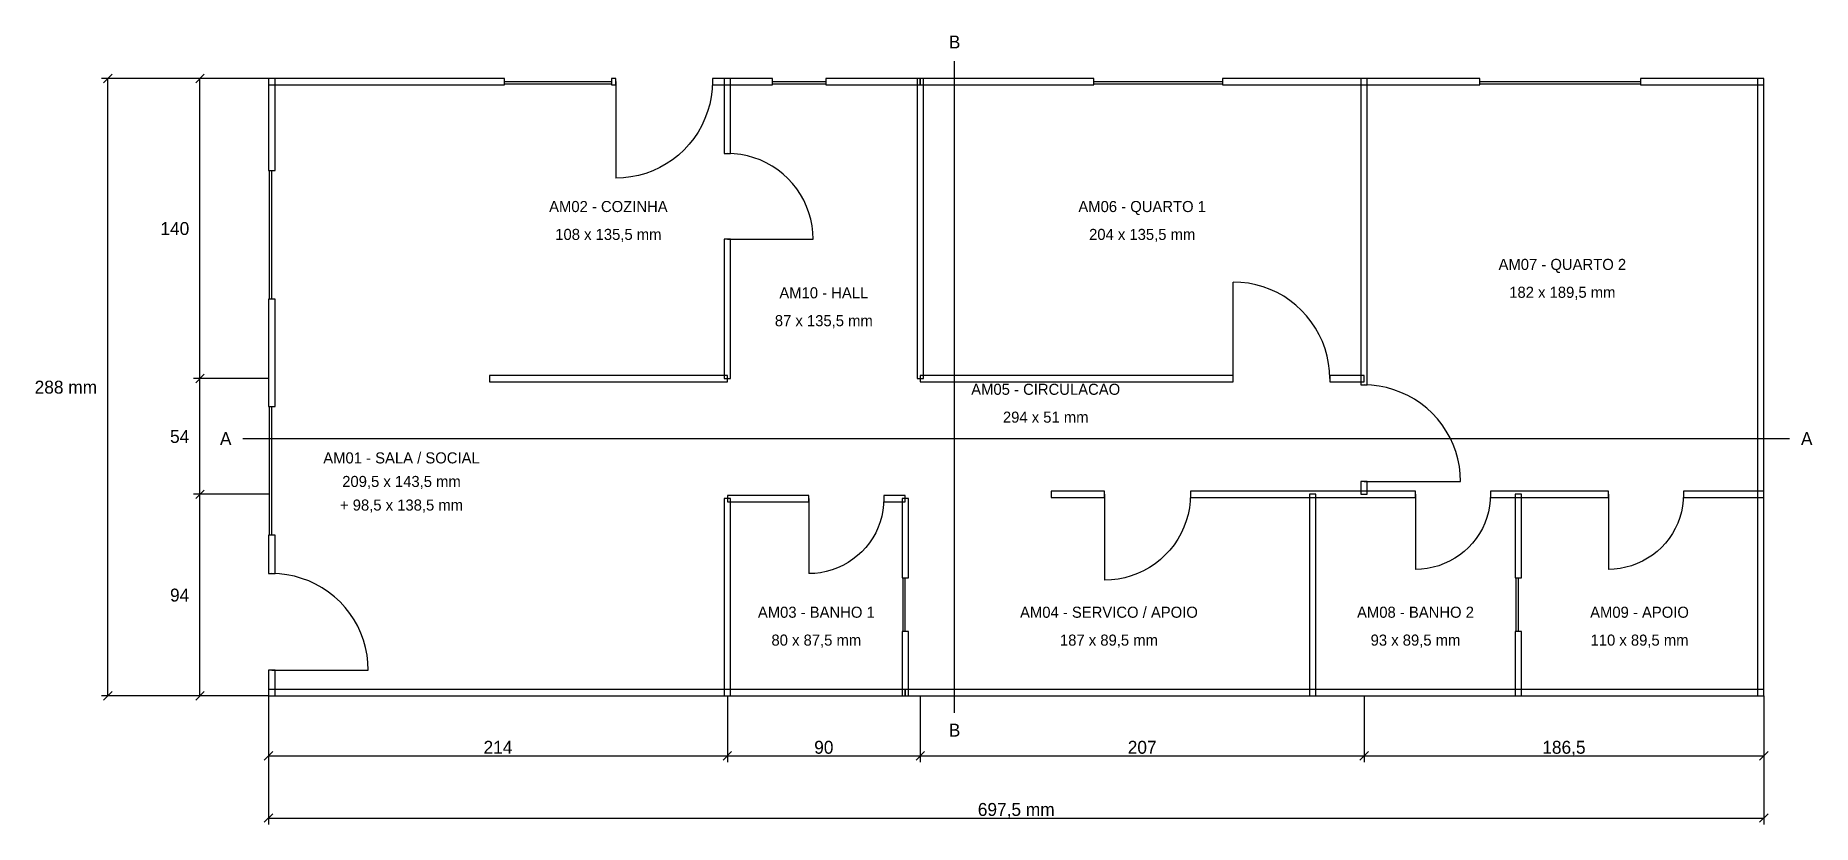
# Model space of a CAD drawing. Header units: millimetres. Extents: x -109 to 720, y -60 to 308.
import ezdxf
from ezdxf.enums import TextEntityAlignment as Align

# ---------------------------------------------------------------- set-up
doc = ezdxf.new("R2010")
doc.units = ezdxf.units.MM
for name, color, linetype in [('ABERTURAS', 8, 'Continuous'), ('CORTES', 8, 'Continuous'), ('COTAS', 8, 'Continuous'), ('PAREDES', 8, 'Continuous'), ('TEXTO', 8, 'Continuous')]:
    doc.layers.add(name, color=color, linetype=linetype)

msp = doc.modelspace()

# ---------------------------------------------------------------- linework, layer by layer
at = {"layer": 'ABERTURAS'}
for p, q in [((110, 286.5), (160, 286.5)), ((110, 285.5), (160, 285.5)), ((162, 286.5), (162, 241.5)), ((235, 286.5), (260, 286.5)), ((235, 285.5), (260, 285.5)), ((385, 286.5), (445, 286.5)), ((385, 285.5), (445, 285.5)), ((565, 286.5), (640, 286.5)), ((565, 285.5), (640, 285.5)), ((0.5, 185), (0.5, 245)), ((1.5, 185), (1.5, 245)), ((214, 213), (254, 213)), ((450, 148), (450, 193)), ((0.5, 75), (0.5, 135)), ((1.5, 75), (1.5, 135)), ((511, 100), (556, 100)), ((252, 92), (252, 57)), ((390, 94), (390, 54)), ((535, 94), (535, 59)), ((625, 94), (625, 59)), ((296, 30), (296, 55)), ((297, 30), (297, 55)), ((582, 30), (582, 55)), ((583, 30), (583, 55)), ((1.5, 12), (46.5, 12))]:
    msp.add_line(p, q, dxfattribs=at)
for points in [[(207, 286.5), (206.86, 282.97), (206.45, 279.46), (205.76, 275.99), (204.8, 272.59), (203.57, 269.28), (202.1, 266.07), (200.37, 262.99), (198.41, 260.05), (196.22, 257.27), (193.82, 254.68), (191.23, 252.28), (188.45, 250.09), (185.51, 248.13), (182.43, 246.4), (179.22, 244.93), (175.91, 243.7), (172.51, 242.74), (169.04, 242.05), (165.53, 241.64), (162, 241.5)], [(254, 213), (253.88, 216.14), (253.51, 219.26), (252.89, 222.34), (252.04, 225.36), (250.96, 228.31), (249.64, 231.16), (248.11, 233.9), (246.36, 236.51), (244.42, 238.98), (242.28, 241.28), (239.98, 243.42), (237.51, 245.36), (234.9, 247.11), (232.16, 248.64), (229.31, 249.96), (226.36, 251.04), (223.34, 251.89), (220.26, 252.51), (217.14, 252.88), (214, 253)], [(495, 148), (494.86, 151.53), (494.45, 155.04), (493.76, 158.51), (492.8, 161.91), (491.57, 165.22), (490.1, 168.43), (488.37, 171.51), (486.41, 174.45), (484.22, 177.23), (481.82, 179.82), (479.23, 182.22), (476.45, 184.41), (473.51, 186.37), (470.43, 188.1), (467.22, 189.57), (463.91, 190.8), (460.51, 191.76), (457.04, 192.45), (453.53, 192.86), (450, 193)], [(556, 100), (555.86, 103.53), (555.45, 107.04), (554.76, 110.51), (553.8, 113.91), (552.57, 117.22), (551.1, 120.43), (549.37, 123.51), (547.41, 126.45), (545.22, 129.23), (542.82, 131.82), (540.23, 134.22), (537.45, 136.41), (534.51, 138.37), (531.43, 140.1), (528.22, 141.57), (524.91, 142.8), (521.51, 143.76), (518.04, 144.45), (514.53, 144.86), (511, 145)], [(287, 92), (286.89, 89.25), (286.57, 86.52), (286.03, 83.83), (285.29, 81.18), (284.34, 78.61), (283.19, 76.11), (281.84, 73.71), (280.32, 71.43), (278.61, 69.27), (276.75, 67.25), (274.73, 65.39), (272.57, 63.68), (270.29, 62.16), (267.89, 60.81), (265.39, 59.66), (262.82, 58.71), (260.17, 57.97), (257.48, 57.43), (254.75, 57.11), (252, 57)], [(430, 94), (429.88, 90.86), (429.51, 87.74), (428.89, 84.66), (428.04, 81.64), (426.96, 78.69), (425.64, 75.84), (424.11, 73.1), (422.36, 70.49), (420.42, 68.02), (418.28, 65.72), (415.98, 63.58), (413.51, 61.64), (410.9, 59.89), (408.16, 58.36), (405.31, 57.04), (402.36, 55.96), (399.34, 55.11), (396.26, 54.49), (393.14, 54.12), (390, 54)], [(570, 94), (569.89, 91.25), (569.57, 88.52), (569.03, 85.83), (568.29, 83.18), (567.34, 80.61), (566.19, 78.11), (564.84, 75.71), (563.32, 73.43), (561.61, 71.27), (559.75, 69.25), (557.73, 67.39), (555.57, 65.68), (553.29, 64.16), (550.89, 62.81), (548.39, 61.66), (545.82, 60.71), (543.17, 59.97), (540.48, 59.43), (537.75, 59.11), (535, 59)], [(660, 94), (659.89, 91.25), (659.57, 88.52), (659.03, 85.83), (658.29, 83.18), (657.34, 80.61), (656.19, 78.11), (654.84, 75.71), (653.32, 73.43), (651.61, 71.27), (649.75, 69.25), (647.73, 67.39), (645.57, 65.68), (643.29, 64.16), (640.89, 62.81), (638.39, 61.66), (635.82, 60.71), (633.17, 59.97), (630.48, 59.43), (627.75, 59.11), (625, 59)], [(46.5, 12), (46.36, 15.53), (45.95, 19.04), (45.26, 22.51), (44.3, 25.91), (43.07, 29.22), (41.6, 32.43), (39.87, 35.51), (37.91, 38.45), (35.72, 41.23), (33.32, 43.82), (30.73, 46.22), (27.95, 48.41), (25.01, 50.37), (21.93, 52.1), (18.72, 53.57), (15.41, 54.8), (12.01, 55.76), (8.54, 56.45), (5.03, 56.86), (1.5, 57)]]:
    msp.add_lwpolyline(points, dxfattribs=at)
at = {"layer": 'CORTES'}
for p, q in [((320, -8), (320, 296)), ((-12, 120), (709.5, 120))]:
    msp.add_line(p, q, dxfattribs=at)
at = {"layer": 'COTAS'}
for p, q in [((0, 288), (-78, 288)), ((-77, 286), (-73, 290)), ((-75, 0), (-75, 288)), ((0, 288), (-35, 288)), ((-34, 286), (-30, 290)), ((-32, 148), (-32, 288)), ((-34, 146), (-30, 150)), ((-34, 146), (-30, 150)), ((0, 148), (-35, 148)), ((0, 148), (-35, 148)), ((-32, 94), (-32, 148)), ((0, 94), (-35, 94)), ((0, 94), (-35, 94)), ((-34, 92), (-30, 96)), ((-34, 92), (-30, 96)), ((-32, 0), (-32, 94)), ((0, 0), (-78, 0)), ((-77, -2), (-73, 2)), ((0, 0), (-35, 0)), ((-34, -2), (-30, 2)), ((0, 0), (0, -31)), ((0, 0), (0, -60)), ((214, 0), (214, -31)), ((214, 0), (214, -31)), ((304, 0), (304, -31)), ((304, 0), (304, -31)), ((511, 0), (511, -31)), ((511, 0), (511, -31)), ((697.5, 0), (697.5, -31)), ((697.5, 0), (697.5, -60)), ((-2, -30), (2, -26)), ((0, -28), (214, -28)), ((212, -30), (216, -26)), ((212, -30), (216, -26)), ((214, -28), (304, -28)), ((302, -30), (306, -26)), ((302, -30), (306, -26)), ((304, -28), (511, -28)), ((509, -30), (513, -26)), ((509, -30), (513, -26)), ((511, -28), (697.5, -28)), ((695.5, -30), (699.5, -26)), ((-2, -59), (2, -55)), ((0, -57), (697.5, -57)), ((695.5, -59), (699.5, -55))]:
    msp.add_line(p, q, dxfattribs=at)
at = {"layer": 'PAREDES'}
for points in [[(0, 245), (3, 245), (3, 288), (0, 288)], [(0, 285), (110, 285), (110, 288), (0, 288)], [(160, 285), (162, 285), (162, 288), (160, 288)], [(207, 285), (235, 285), (235, 288), (207, 288)], [(212.5, 253), (215.5, 253), (215.5, 288), (212.5, 288)], [(260, 285), (304, 285), (304, 288), (260, 288)], [(302.5, 148), (305.5, 148), (305.5, 288), (302.5, 288)], [(304, 285), (385, 285), (385, 288), (304, 288)], [(445, 285), (565, 285), (565, 288), (445, 288)], [(509.5, 145), (512.5, 145), (512.5, 288), (509.5, 288)], [(640, 285), (697.5, 285), (697.5, 288), (640, 288)], [(694.5, 0), (697.5, 0), (697.5, 288), (694.5, 288)], [(212.5, 148), (215.5, 148), (215.5, 213), (212.5, 213)], [(0, 135), (3, 135), (3, 185), (0, 185)], [(103, 146.5), (214, 146.5), (214, 149.5), (103, 149.5)], [(304, 146.5), (450, 146.5), (450, 149.5), (304, 149.5)], [(495, 146.5), (511, 146.5), (511, 149.5), (495, 149.5)], [(509.5, 94), (512.5, 94), (512.5, 100), (509.5, 100)], [(212.5, 0), (215.5, 0), (215.5, 92), (212.5, 92)], [(214, 90.5), (252, 90.5), (252, 93.5), (214, 93.5)], [(287, 90.5), (297, 90.5), (297, 93.5), (287, 93.5)], [(295.5, 55), (298.5, 55), (298.5, 92), (295.5, 92)], [(365, 92.5), (390, 92.5), (390, 95.5), (365, 95.5)], [(430, 92.5), (535, 92.5), (535, 95.5), (430, 95.5)], [(485.5, 0), (488.5, 0), (488.5, 94), (485.5, 94)], [(570, 92.5), (625, 92.5), (625, 95.5), (570, 95.5)], [(581.5, 55), (584.5, 55), (584.5, 94), (581.5, 94)], [(660, 92.5), (697.5, 92.5), (697.5, 95.5), (660, 95.5)], [(0, 57), (3, 57), (3, 75), (0, 75)], [(295.5, 0), (298.5, 0), (298.5, 30), (295.5, 30)], [(581.5, 0), (584.5, 0), (584.5, 30), (581.5, 30)], [(0, 0), (3, 0), (3, 12), (0, 12)], [(0, 0), (297, 0), (297, 3), (0, 3)], [(297, 0), (697.5, 0), (697.5, 3), (297, 3)]]:
    msp.add_lwpolyline(points, close=True, dxfattribs=at)

# ---------------------------------------------------------------- texts
at = {"layer": 'CORTES'}
for s, p in [('B', (320, 305)), ('A', (-20, 120)), ('A', (717.5, 120)), ('B', (320, -16))]:
    msp.add_text(s, height=6.03, dxfattribs=at).set_placement(p, align=Align.MIDDLE_CENTER)
at = {"layer": 'COTAS'}
for s, p in [('140', (-37, 218)), ('288 mm', (-80, 144)), ('54', (-37, 121)), ('94', (-37, 47))]:
    msp.add_text(s, height=6.028, dxfattribs=at).set_placement(p, align=Align.MIDDLE_RIGHT)
for s, p in [('214', (107, -24)), ('90', (259, -24)), ('207', (407.5, -24)), ('186,5', (604.25, -24)), ('697,5 mm', (348.75, -53))]:
    msp.add_text(s, height=6.028, dxfattribs=at).set_placement(p, align=Align.MIDDLE_CENTER)
at = {"layer": 'TEXTO'}
for s, p in [('AM02 - COZINHA', (158.5, 228.25)), ('AM06 - QUARTO 1', (407.5, 228.25)), ('108 x 135,5 mm', (158.5, 215.25)), ('204 x 135,5 mm', (407.5, 215.25)), ('AM07 - QUARTO 2', (603.5, 201.25)), ('AM10 - HALL', (259, 188)), ('182 x 189,5 mm', (603.5, 188.25)), ('87 x 135,5 mm', (259, 175)), ('AM05 - CIRCULACAO', (362.5, 143)), ('294 x 51 mm', (362.5, 130)), ('AM01 - SALA / SOCIAL', (62, 111)), ('209,5 x 143,5 mm', (62, 100)), ('+ 98,5 x 138,5 mm', (62, 89)), ('AM03 - BANHO 1', (255.5, 39)), ('AM04 - SERVICO / APOIO', (392, 39)), ('AM08 - BANHO 2', (535, 39)), ('AM09 - APOIO', (639.5, 39)), ('80 x 87,5 mm', (255.5, 26)), ('187 x 89,5 mm', (392, 26)), ('93 x 89,5 mm', (535, 26)), ('110 x 89,5 mm', (639.5, 26))]:
    msp.add_text(s, height=5.1667, dxfattribs=at).set_placement(p, align=Align.MIDDLE_CENTER)

doc.saveas('drawing.dxf')
